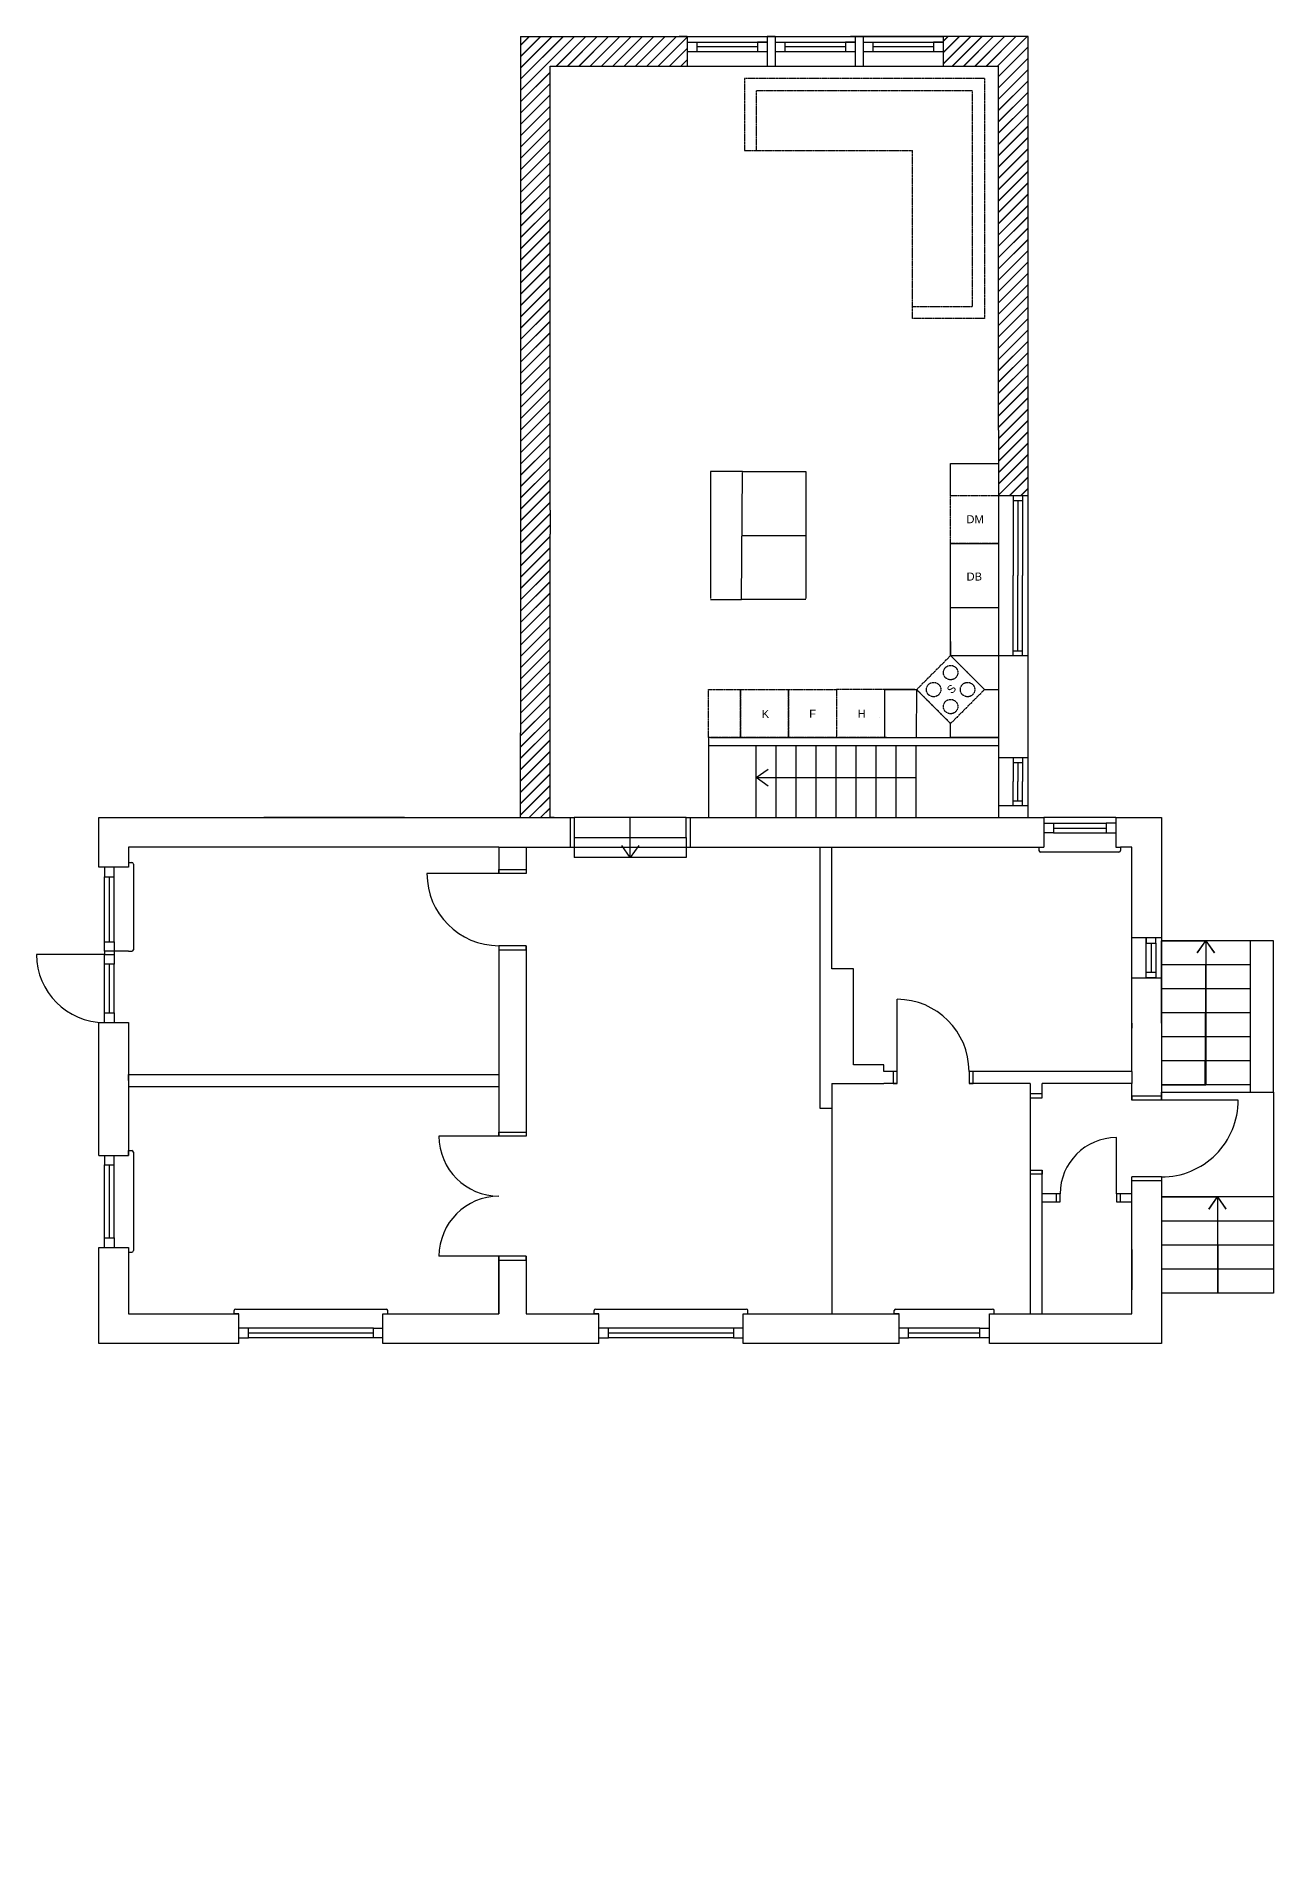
# Model space of a CAD drawing. Header units: millimetres. Extents: x -50011 to 90899, y -58634 to 500399.
# Drawn here: x 8 to 15468, y 368289 to 391116 of the extents above; entities that cross this region are included whole.
import ezdxf

# ---------------------------------------------------------------- set-up
doc = ezdxf.new("R2010")
doc.units = ezdxf.units.MM
doc.linetypes.add('PHANTOM2', pattern=[31.75, 15.875, -3.175, 3.175, -3.175, 3.175, -3.175])
doc.layers.get('0').update_dxf_attribs({"color": 1})
for name, color, linetype in [('Fönser - Revision', 1, 'Continuous'), ('Fönster', 1, 'Continuous'), ('Grundritningar', 1, 'Continuous'), ('Möbler', 4, 'PHANTOM2'), ('Rumsavdelare', 3, 'FENCELINE1')]:
    doc.layers.add(name, color=color, linetype=linetype)
doc.styles.get("Standard").update_dxf_attribs({"font": 'Arial.ttf', "height": 170})
doc.linetypes.add('FENCELINE1', pattern='A,6.35,-2.54,[133,ltypeshp.shx,S=2.54,R=0,X=-2.54,Y=0],-2.54,25.4', length=36.83)
doc.dimstyles.new('ISO-25', dxfattribs={"dimscale": 10, "dimtxt": 2.5, "dimasz": 15, "dimexe": 10, "dimexo": 0.625, "dimgap": 15, "dimtad": 1, "dimlfac": 0.001, "dimtxsty": 'Standard', "dimblk": 'OBLIQUE', "dimblk1": 'OBLIQUE', "dimblk2": 'OBLIQUE', "dimcen": 20, "dimdle": 10, "dimadec": 0, "dimazin": 0, "dimtfac": 1, "dimtmove": 0, "dimatfit": 3, "dimldrblk": 'OPEN90', "dimfxl": 1, "dimarcsym": 0})

# ---------------------------------------------------------------- blocks, each defined once
blk = doc.blocks.new('_Oblique')
at = {"color": 0, "linetype": 'ByBlock', "lineweight": -2}
blk.add_line((-0.5, -0.5), (0.5, 0.5), dxfattribs=at)

msp = doc.modelspace()

# ---------------------------------------------------------------- hatches: boundary and pattern name
at = {"layer": 'Grundritningar', "ltscale": 100}
h = msp.add_hatch(dxfattribs=at)
h.set_pattern_fill('JIS_LC_20', color=256, scale=5)
h.paths.add_polyline_path([(6428.375, 390745.568), (8139.969, 390745.568), (8139.969, 391115.568), (6058.375, 391115.568), (6058.375, 384896.461), (6058.375, 382416.461), (6058.375, 381356.461), (6428.375, 381356.461), (6428.375, 384896.461), (6428.375, 385196.461)])
h.paths.add_polyline_path([(12402.879, 391115.568), (11339.969, 391115.568), (11339.969, 390745.568), (11389.969, 390745.568), (12032.879, 390745.568), (12032.879, 386196.461), (12032.879, 385380.725), (12402.879, 385380.725), (12402.879, 385396.461), (12402.879, 390771.304)])
h.paths.add_polyline_path([(11812.612, 361164.769), (11812.612, 361509.033), (10749.702, 361509.033), (10749.702, 361139.033), (10799.702, 361139.033), (11442.612, 361139.033), (11442.612, 357714.769), (11442.612, 356899.033), (11812.612, 356899.033), (11812.612, 356914.769)])
h.paths.add_polyline_path([(4863.558, 361139.033), (5599.702, 361139.033), (5599.702, 361509.033), (4493.558, 361509.033), (4493.558, 356414.769), (4863.558, 356414.769), (4863.558, 356714.769)])
h.paths.add_polyline_path([(4863.558, 353934.769), (4493.558, 353934.769), (4493.558, 352874.769), (4863.558, 352874.769)])
h.paths.add_polyline_path([(6604.389, 331533.61), (5498.245, 331533.61), (5498.245, 330279.346), (5868.245, 330279.346), (5868.245, 331163.61), (6604.389, 331163.61)])
h.paths.add_polyline_path([(12817.299, 331533.61), (11754.389, 331533.61), (11754.389, 331163.61), (11804.389, 331163.61), (12447.299, 331163.61), (12447.299, 330763.61), (12447.299, 330763.61), (12817.299, 330763.61), (12817.299, 330779.346), (12817.299, 331189.346)])
h.paths.add_polyline_path([(12817.299, 328763.61), (12447.299, 328763.61), (12447.299, 327739.346), (12447.299, 327489.346), (12817.299, 327489.346)])
h.paths.add_polyline_path([(5868.245, 327799.346), (5498.245, 327799.346), (5498.245, 326739.346), (5868.245, 326739.346)])
h.paths.add_polyline_path([(13894.931, 305305.95), (12105.172, 305305.95), (12105.172, 304935.95), (12155.172, 304935.95), (13524.931, 304935.95), (13524.931, 304535.95), (13524.931, 304535.95), (13894.931, 304535.95), (13894.931, 304785.95)])
h.paths.add_polyline_path([(6955.172, 305305.95), (4569.931, 305305.95), (4569.931, 304935.95), (6955.172, 304935.95)])
h.paths.add_polyline_path([(2769.931, 305305.95), (1112.471, 305305.95), (1112.471, 304051.686), (1482.471, 304051.686), (1482.471, 304351.686), (1482.471, 304935.95), (2769.931, 304935.95)])
h.paths.add_polyline_path([(1482.471, 301571.686), (1112.471, 301571.686), (1112.471, 300141.686), (8104.931, 300141.686), (8104.931, 299394.682), (8474.931, 299394.682), (8474.931, 300511.686), (1482.471, 300511.686)])
h.paths.add_polyline_path([(13894.931, 302535.95), (13524.931, 302535.95), (13524.931, 300394.682), (13524.931, 300144.682), (13894.931, 300144.682)])
h.paths.add_polyline_path([(12176.583, 278428.432), (11806.583, 278428.432), (11806.583, 277404.168), (11806.583, 277154.168), (12176.583, 277154.168)])
h.paths.add_polyline_path([(12176.583, 281198.432), (11113.673, 281198.432), (11113.673, 280828.432), (11163.673, 280828.432), (11806.583, 280828.432), (11806.583, 280428.432), (11806.583, 280428.432), (12176.583, 280428.432), (12176.583, 280444.168), (12176.583, 280854.168)])
h.paths.add_polyline_path([(5963.673, 281198.432), (4711.334, 281198.432), (4711.334, 280828.432), (5963.673, 280828.432)])
h.paths.add_polyline_path([(2911.334, 281198.432), (1075.633, 281198.432), (1075.633, 279944.168), (1445.633, 279944.168), (1445.633, 280828.432), (2911.334, 280828.432)])
h.paths.add_polyline_path([(1445.633, 277464.168), (1075.633, 277464.168), (1075.633, 276404.168), (1445.633, 276404.168)])
h.paths.add_polyline_path([(12645.365, 259294.914), (11582.455, 259294.914), (11582.455, 258924.914), (11632.455, 258924.914), (12275.365, 258924.914), (12275.365, 258524.914), (12645.365, 258524.914), (12645.365, 258540.65), (12645.365, 258950.65)])
h.paths.add_polyline_path([(12645.365, 256524.914), (12275.365, 256524.914), (12275.365, 255500.65), (12275.365, 255250.65), (12645.365, 255250.65)])
h.paths.add_polyline_path([(3634.619, 259294.914), (1798.918, 259294.914), (1798.918, 258040.65), (2168.918, 258040.65), (2168.918, 258924.914), (3634.619, 258924.914)])
h.paths.add_polyline_path([(6432.455, 259294.914), (5434.619, 259294.914), (5434.619, 258924.914), (6432.455, 258924.914)])
h.paths.add_polyline_path([(2168.918, 255560.65), (1798.918, 255560.65), (1798.918, 254500.65), (2168.918, 254500.65)])
h.paths.add_polyline_path([(12718.912, 237531.632), (11656.001, 237531.632), (11656.001, 237161.632), (11706.001, 237161.632), (12348.912, 237161.632), (12348.912, 236761.632), (12718.912, 236761.632), (12718.912, 236777.368), (12718.912, 237187.368)])
h.paths.add_polyline_path([(3708.166, 237531.632), (1872.465, 237531.632), (1872.465, 236277.368), (2242.465, 236277.368), (2242.465, 237161.632), (3708.166, 237161.632)])
h.paths.add_polyline_path([(6506.001, 237531.632), (5508.166, 237531.632), (5508.166, 237161.632), (6506.001, 237161.632)])
h.paths.add_polyline_path([(2242.465, 233797.368), (1872.465, 233797.368), (1872.465, 232737.368), (2242.465, 232737.368)])
h.paths.add_polyline_path([(12718.912, 234761.632), (12348.912, 234761.632), (12348.912, 233737.368), (12348.912, 233487.368), (12718.912, 233487.368)])
h.paths.add_polyline_path([(12718.912, 232887.368), (12348.912, 232887.368), (12348.912, 232737.368), (12718.912, 232737.368)])
h.paths.add_polyline_path([(12204.872, 211409.63), (11141.961, 211409.63), (11141.961, 211039.63), (11191.961, 211039.63), (11834.872, 211039.63), (11834.872, 210639.63), (12204.872, 210639.63), (12204.872, 210655.366), (12204.872, 211065.366)])
h.paths.add_polyline_path([(12204.872, 208639.63), (11834.872, 208639.63), (11834.872, 207615.366), (11834.872, 207365.366), (12204.872, 207365.366)])
h.paths.add_polyline_path([(12204.872, 206765.366), (11834.872, 206765.366), (11834.872, 206615.366), (12204.872, 206615.366)])
h.paths.add_polyline_path([(2116.806, 211039.63), (3194.126, 211039.63), (3194.126, 211409.63), (1746.806, 211409.63), (1746.806, 210155.366), (2116.806, 210155.366)])
h.paths.add_polyline_path([(2116.806, 207675.366), (1746.806, 207675.366), (1746.806, 206615.366), (2116.806, 206615.366)])
h.paths.add_polyline_path([(5991.961, 211409.63), (4994.126, 211409.63), (4994.126, 211039.63), (5991.961, 211039.63)])
h.paths.add_polyline_path([(6163.577, 179246.954), (5165.741, 179246.954), (5165.741, 178876.954), (6163.577, 178876.954)])
h.paths.add_polyline_path([(3365.741, 179246.954), (1918.421, 179246.954), (1918.421, 177992.69), (2288.421, 177992.69), (2288.421, 178876.954), (3365.741, 178876.954)])
h.paths.add_polyline_path([(2288.421, 175512.69), (1918.421, 175512.69), (1918.421, 174452.69), (2288.421, 174452.69)])
h.paths.add_polyline_path([(12376.487, 179246.954), (11313.577, 179246.954), (11313.577, 178876.954), (11363.577, 178876.954), (12006.487, 178876.954), (12006.487, 178476.954), (12376.487, 178476.954), (12376.487, 178492.69), (12376.487, 178902.69)])
h.paths.add_polyline_path([(12376.487, 176476.954), (12006.487, 176476.954), (12006.487, 175452.69), (12006.487, 175202.69), (12376.487, 175202.69)])
h.paths.add_polyline_path([(12376.487, 174602.69), (12006.487, 174602.69), (12006.487, 174452.69), (12376.487, 174452.69)])
h.paths.add_polyline_path([(7536.154, 150197.712), (6079.149, 150197.712), (6079.149, 149827.712), (7536.154, 149827.712)])
h.paths.add_polyline_path([(4279.149, 150197.712), (2389.064, 150197.712), (2389.064, 148943.448), (2759.064, 148943.448), (2759.064, 149827.712), (4279.149, 149827.712)])
h.paths.add_polyline_path([(2759.064, 146463.448), (2389.064, 146463.448), (2389.064, 145403.448), (2759.064, 145403.448)])
h.paths.add_polyline_path([(13749.064, 147427.712), (13379.064, 147427.712), (13379.064, 146403.448), (13379.064, 146153.448), (13749.064, 146153.448)])
h.paths.add_polyline_path([(13749.064, 150197.712), (12686.154, 150197.712), (12686.154, 149827.712), (12736.154, 149827.712), (13379.064, 149827.712), (13379.064, 149427.712), (13749.064, 149427.712), (13749.064, 149443.448), (13749.064, 149853.448)])
h.paths.add_polyline_path([(13749.064, 145553.448), (13379.064, 145553.448), (13379.064, 145403.448), (13749.064, 145403.448)])
h.paths.add_polyline_path([(3398.249, 116388.187), (618.427, 116388.187), (618.427, 117448.187), (248.427, 117448.187), (248.427, 116018.187), (3398.249, 116018.187)])
h.paths.add_polyline_path([(2383.427, 121182.451), (248.427, 121182.451), (248.427, 119928.187), (618.427, 119928.187), (618.427, 120228.187), (618.427, 120812.451), (2383.427, 120812.451)])
h.paths.add_polyline_path([(6568.668, 121182.451), (4183.427, 121182.451), (4183.427, 120812.451), (6568.668, 120812.451)])
h.paths.add_polyline_path([(13508.427, 121182.451), (11718.668, 121182.451), (11718.668, 120812.451), (11768.668, 120812.451), (13138.427, 120812.451), (13138.427, 120412.451), (13508.427, 120412.451), (13508.427, 120428.187), (13508.427, 120838.187)])
h.paths.add_polyline_path([(13508.427, 118412.451), (13138.427, 118412.451), (13138.427, 117388.187), (13138.427, 117138.187), (13508.427, 117138.187)])
h.paths.add_polyline_path([(13508.427, 116538.187), (13138.427, 116538.187), (13138.427, 116388.187), (13508.427, 116388.187)])
h.paths.add_polyline_path([(768.422, 116451.806), (768.422, 116998.334), (418.125, 116998.334), (418.125, 116451.806)], flags=25)
h.paths.add_polyline_path([(765.467, 120017.7), (765.467, 120564.228), (415.171, 120564.228), (415.171, 120017.7)], flags=25)
h.paths.add_polyline_path([(764.875, 119734.923), (764.875, 120281.451), (414.579, 120281.451), (414.579, 119734.923)], flags=9)

# ---------------------------------------------------------------- linework, layer by layer
at = {"layer": 'Fönser - Revision', "ltscale": 100}
for p, q in [((6058.375, 391115.568), (8139.969, 391115.568)), ((9139.969, 391115.568), (9239.969, 391115.568)), ((10239.969, 391115.568), (10339.969, 391115.568)), ((11339.969, 390745.568), (11389.969, 390745.568))]:
    msp.add_line(p, q, dxfattribs=at)
at = {"layer": 'Fönster', "ltscale": 100}
for p, q in [((8139.969, 391115.568), (8139.969, 390745.568)), ((8139.969, 391115.568), (9139.969, 391115.568)), ((8139.969, 391045.568), (9139.969, 391045.568)), ((9139.969, 391045.568), (9019.969, 391045.568)), ((9019.969, 391045.568), (9019.969, 390925.568)), ((9139.969, 391045.568), (9139.969, 390925.568)), ((9239.969, 391115.568), (9239.969, 390745.568)), ((9239.969, 391115.568), (10239.969, 391115.568)), ((9239.969, 391045.568), (10239.969, 391045.568)), ((10239.969, 391045.568), (10119.969, 391045.568)), ((10119.969, 391045.568), (10119.969, 390925.568)), ((10239.969, 391045.568), (10239.969, 390925.568)), ((10339.969, 391115.568), (10339.969, 390745.568)), ((10339.969, 391115.568), (11339.969, 391115.568)), ((10339.969, 391045.568), (11339.969, 391045.568)), ((11339.969, 391045.568), (11219.969, 391045.568)), ((11219.969, 391045.568), (11219.969, 390925.568)), ((11339.969, 391115.568), (11339.969, 390745.568)), ((11339.969, 391045.568), (11339.969, 390925.568)), ((8139.969, 390745.568), (9139.969, 390745.568)), ((9239.969, 390745.568), (10239.969, 390745.568)), ((10339.969, 390745.568), (11339.969, 390745.568))]:
    msp.add_line(p, q, dxfattribs=at)
at = {"layer": 'Fönster'}
for p, q in [((8139.969, 391045.568), (8259.969, 391045.568)), ((8259.969, 391045.568), (8259.969, 390925.568)), ((9139.969, 391115.568), (9139.969, 390745.568)), ((9239.969, 391045.568), (9359.969, 391045.568)), ((9359.969, 391045.568), (9359.969, 390925.568)), ((10239.969, 391115.568), (10239.969, 390745.568)), ((10339.969, 391045.568), (10459.969, 391045.568)), ((10459.969, 391045.568), (10459.969, 390925.568)), ((8259.969, 390925.568), (8139.969, 390925.568)), ((9019.969, 390985.568), (8259.969, 390985.568)), ((9139.969, 390925.568), (8259.969, 390925.568)), ((9359.969, 390925.568), (9239.969, 390925.568)), ((10119.969, 390985.568), (9359.969, 390985.568)), ((10239.969, 390925.568), (9359.969, 390925.568)), ((10459.969, 390925.568), (10339.969, 390925.568)), ((11219.969, 390985.568), (10459.969, 390985.568)), ((11339.969, 390925.568), (10459.969, 390925.568))]:
    msp.add_line(p, q, dxfattribs=at)
at = {"layer": 'Grundritningar', "ltscale": 100}
for p, q in [((6058.375, 391115.568), (6058.375, 384896.461)), ((6428.375, 385196.461), (6428.375, 390745.568)), ((8432.879, 390745.568), (11432.879, 390745.568)), ((12032.879, 386196.461), (12032.879, 390745.568)), ((12032.879, 385380.725), (12402.879, 385380.725)), ((12402.879, 381356.461), (12402.879, 385396.461)), ((6428.375, 385196.461), (6428.375, 384896.461)), ((6058.375, 384896.461), (6058.375, 382416.461)), ((12032.879, 383380.725), (12402.879, 383380.725)), ((8808.615, 382856.461), (8808.615, 382956.461)), ((8808.615, 382856.461), (8808.615, 382956.461)), ((8408.615, 382356.461), (8408.615, 382256.461)), ((8432.879, 382356.461), (12032.879, 382356.461)), ((8432.879, 382356.461), (12032.879, 382356.461)), ((8408.615, 382256.461), (12032.879, 382256.461)), ((12032.879, 382106.461), (12402.879, 382106.461)), ((12032.879, 381506.461), (12402.879, 381506.461)), ((4608.616, 381356.461), (2850.616, 381356.461)), ((6728.375, 381356.461), (6728.375, 381106.461)), ((8128.375, 381356.461), (6728.375, 381356.461)), ((8128.375, 381106.461), (8128.375, 381356.461)), ((13497.299, 381356.461), (12597.299, 381356.461)), ((13497.299, 381356.461), (14068.375, 381356.461)), ((6728.375, 381106.461), (8128.375, 381106.461)), ((6728.375, 381106.461), (6728.375, 380856.461)), ((8128.375, 381106.461), (8128.375, 380856.461)), ((13698.375, 380987.298), (13557.299, 380986.461)), ((8128.375, 380856.461), (6728.375, 380856.461)), ((858.375, 379646.461), (8.375, 379646.461))]:
    msp.add_line(p, q, dxfattribs=at)
at = {"layer": 'Grundritningar'}
for p, q in [((8139.969, 391115.568), (8039.969, 391115.568)), ((9239.969, 391115.568), (9139.969, 391115.568)), ((12402.879, 391115.568), (10182.974, 391115.568)), ((10339.969, 391115.568), (10239.969, 391115.568)), ((12402.879, 390595.568), (12402.879, 391115.568)), ((6428.375, 389985.568), (6428.375, 390745.568)), ((6428.375, 390745.568), (8139.969, 390745.568)), ((9139.969, 390745.568), (9239.969, 390745.568)), ((10239.969, 390745.568), (10339.969, 390745.568)), ((10909.823, 390745.568), (12032.879, 390745.568)), ((12402.879, 385380.725), (12402.879, 390771.304)), ((12032.879, 386196.461), (12032.879, 381356.461)), ((12212.879, 385380.725), (12212.879, 384380.725)), ((12212.879, 385380.725), (12212.879, 385320.725)), ((12212.879, 385320.725), (12332.879, 385320.725)), ((12272.879, 385320.725), (12272.879, 384380.725)), ((12332.879, 385380.725), (12332.879, 385320.725)), ((12332.879, 385380.725), (12332.879, 384380.725)), ((6428.375, 381356.461), (6428.375, 384896.461)), ((12212.879, 383380.725), (12212.879, 384380.725)), ((12272.879, 383440.725), (12272.879, 384380.725)), ((12332.879, 383380.725), (12332.879, 384380.725)), ((12212.879, 383380.725), (12212.879, 383440.725)), ((12212.879, 383440.725), (12332.879, 383440.725)), ((12332.879, 383380.725), (12332.879, 383440.725)), ((10549.228, 382604.258), (10549.228, 382604.258)), ((10549.228, 382604.258), (10549.228, 382604.258)), ((6058.375, 381356.461), (6058.375, 382416.461)), ((9004.487, 381356.461), (9004.487, 382256.461)), ((9254.487, 381356.461), (9254.487, 382256.461)), ((9504.487, 381356.461), (9504.487, 382256.461)), ((9754.487, 381356.461), (9754.487, 382256.461)), ((10004.487, 381356.461), (10004.487, 382256.461)), ((10254.487, 381356.461), (10254.487, 382256.461)), ((10504.487, 381356.461), (10504.487, 382256.461)), ((10754.487, 381356.461), (10754.487, 382256.461)), ((11004.487, 381356.461), (11004.487, 382256.461)), ((12212.879, 382106.461), (12212.879, 381806.461)), ((12212.879, 382106.461), (12212.879, 382046.461)), ((12212.879, 382046.461), (12332.879, 382046.461)), ((12272.879, 382046.461), (12272.879, 381806.461)), ((12332.879, 382106.461), (12332.879, 382046.461)), ((12332.879, 382106.461), (12332.879, 381806.461)), ((12212.879, 381506.461), (12212.879, 381806.461)), ((12272.879, 381566.461), (12272.879, 381806.461)), ((12332.879, 381506.461), (12332.879, 381806.461)), ((12212.879, 381506.461), (12212.879, 381566.461)), ((12212.879, 381566.461), (12332.879, 381566.461)), ((12332.879, 381506.461), (12332.879, 381566.461)), ((6478.375, 381356.461), (6428.375, 381356.461)), ((6678.375, 381356.461), (6678.375, 380986.461)), ((8178.375, 381356.461), (8178.375, 380986.461)), ((12597.299, 381356.461), (12597.299, 380986.461)), ((12597.299, 381286.461), (12717.299, 381286.461)), ((12717.299, 381286.461), (12717.299, 381166.461)), ((12717.299, 381286.461), (13377.299, 381286.461)), ((12717.299, 381226.461), (13377.299, 381226.461)), ((13497.299, 381286.461), (13377.299, 381286.461)), ((13377.299, 381286.461), (13377.299, 381166.461)), ((13497.299, 381356.461), (13497.299, 380986.461)), ((13497.299, 381356.461), (13497.299, 381286.461)), ((5788.375, 380986.461), (1158.375, 380986.461)), ((1158.375, 380986.461), (1158.375, 380736.461)), ((1158.375, 380986.461), (1158.375, 380736.461)), ((5788.375, 380986.461), (5788.375, 380656.461)), ((5788.375, 380986.461), (6128.375, 380986.461)), ((5788.375, 380986.461), (5788.375, 380656.461)), ((6128.375, 380986.461), (6128.375, 380656.461)), ((6128.375, 380986.461), (7078.375, 380986.461)), ((6428.375, 380986.461), (6478.375, 380986.461)), ((8128.375, 380986.461), (9798.375, 380986.461)), ((8878.375, 380986.461), (8928.375, 380986.461)), ((9798.375, 380986.461), (9948.375, 380987.298)), ((9798.375, 380986.461), (9798.375, 377726.461)), ((9948.375, 379466.461), (9948.375, 380987.298)), ((9948.375, 380987.298), (12597.299, 380987.298)), ((12537.299, 380986.461), (12537.299, 380946.461)), ((12717.299, 381166.461), (12597.299, 381166.461)), ((12717.299, 381166.461), (13377.299, 381166.461)), ((13377.299, 381166.461), (13497.299, 381166.461)), ((13497.299, 380986.461), (13557.299, 380986.461)), ((13557.299, 380986.461), (13557.299, 380946.461)), ((13698.375, 380386.461), (13698.375, 380987.298)), ((1158.375, 380796.461), (1198.375, 380796.461)), ((1218.375, 380776.461), (1218.375, 379706.461)), ((13537.299, 380926.461), (12557.299, 380926.461)), ((1158.375, 380736.461), (788.375, 380736.461)), ((858.375, 380736.461), (858.375, 380616.461)), ((858.375, 380616.461), (978.375, 380616.461)), ((858.375, 379806.461), (858.375, 380616.461)), ((918.375, 379806.461), (918.375, 380616.461)), ((978.375, 380616.461), (978.375, 380736.461)), ((978.375, 379806.461), (978.375, 380616.461)), ((5788.375, 380656.461), (4888.375, 380656.461)), ((5788.375, 380656.461), (5788.375, 380706.461)), ((5788.375, 380706.461), (6128.375, 380706.461)), ((6128.375, 380656.461), (5788.375, 380656.461)), ((6128.375, 380706.461), (6128.375, 380656.461)), ((13698.375, 378186.461), (13698.375, 380386.461)), ((13698.375, 378186.461), (13698.375, 380386.461)), ((13698.375, 380155.625), (13698.375, 380215.625)), ((14068.375, 379856.461), (13698.375, 379856.461)), ((13878.375, 379356.461), (13878.375, 379856.461)), ((13878.375, 379856.461), (13878.375, 379786.461)), ((13998.375, 379786.461), (13998.375, 379856.461)), ((858.375, 379686.461), (858.375, 379806.461)), ((858.375, 379806.461), (978.375, 379806.461)), ((1158.375, 379686.461), (858.375, 379686.461)), ((858.375, 379686.461), (858.375, 379646.461)), ((858.375, 379646.461), (978.375, 379646.461)), ((858.375, 379526.461), (858.375, 379646.461)), ((978.375, 379806.461), (978.375, 379686.461)), ((978.375, 379686.461), (978.375, 379646.461)), ((978.375, 379646.461), (978.375, 379526.461)), ((1158.375, 379686.461), (1198.375, 379686.461)), ((5788.375, 379756.461), (5788.375, 377376.461)), ((5788.375, 379756.461), (5788.375, 379706.461)), ((6128.375, 379756.461), (5788.375, 379756.461)), ((5788.375, 379706.461), (6128.375, 379706.461)), ((6128.375, 379756.461), (6128.375, 377376.461)), ((6128.375, 379706.461), (6128.375, 379756.461)), ((13878.375, 379786.461), (13998.375, 379786.461)), ((13938.375, 379786.461), (13938.375, 379426.461)), ((13998.375, 379786.461), (13998.375, 379426.461)), ((15178.375, 379816.461), (14068.375, 379816.461)), ((14068.375, 378786.461), (14068.375, 379816.461)), ((14068.375, 379816.461), (14623.375, 379816.461)), ((15468.375, 379816.461), (15178.375, 379816.461)), ((15178.375, 379816.461), (15178.375, 377928.016)), ((15178.375, 379816.461), (15178.375, 379516.461)), ((15468.375, 377928.016), (15468.375, 379816.461)), ((978.375, 379526.461), (858.375, 379526.461)), ((858.375, 378916.461), (858.375, 379526.461)), ((918.375, 378916.461), (918.375, 379526.461)), ((978.375, 378916.461), (978.375, 379526.461)), ((10218.375, 379466.461), (9948.375, 379466.461)), ((10218.375, 378266.461), (10218.375, 379466.461)), ((13878.375, 379356.461), (13878.375, 379426.461)), ((13878.375, 379426.461), (13998.375, 379426.461)), ((13998.375, 379426.461), (13998.375, 379356.461)), ((15178.375, 379516.461), (14068.375, 379516.461)), ((15178.375, 379516.461), (15178.375, 379216.461)), ((13698.375, 379356.461), (14068.375, 379356.461)), ((13998.375, 379356.461), (13878.375, 379356.461)), ((15178.375, 379216.461), (14068.375, 379216.461)), ((15178.375, 379216.461), (15178.375, 378916.461)), ((858.375, 378796.461), (858.375, 378916.461)), ((858.375, 378916.461), (978.375, 378916.461)), ((978.375, 378916.461), (978.375, 378796.461)), ((10763.102, 378186.461), (10763.102, 379086.461)), ((15178.375, 378916.461), (14068.375, 378916.461)), ((15178.375, 378916.461), (15178.375, 378616.461)), ((788.375, 378796.461), (1158.375, 378796.461)), ((1158.375, 378796.461), (1158.375, 377136.461)), ((13698.375, 378786.461), (13698.375, 378726.461)), ((15178.375, 378616.461), (14068.375, 378616.461)), ((15178.375, 378616.461), (15178.375, 378316.461)), ((10598.375, 378266.461), (10218.375, 378266.461)), ((10598.375, 378186.461), (10598.375, 378266.461)), ((15178.375, 378316.461), (14068.375, 378316.461)), ((15178.375, 378316.461), (15178.375, 378016.461)), ((1158.375, 378071.461), (1158.375, 378146.461)), ((1158.375, 378146.461), (5788.375, 378146.461)), ((1158.375, 378146.461), (1158.375, 378076.461)), ((1158.375, 378106.461), (1158.375, 378071.461)), ((1158.375, 378071.461), (1158.375, 377996.461)), ((9948.375, 378036.461), (9948.375, 377726.461)), ((9948.375, 378036.461), (10598.375, 378036.461)), ((10763.102, 378186.461), (10598.375, 378186.461)), ((10763.102, 378036.461), (10598.375, 378036.461)), ((10763.102, 378186.461), (10713.102, 378186.461)), ((10713.102, 378186.461), (10713.102, 378036.461)), ((10713.102, 378036.461), (10763.102, 378036.461)), ((10763.102, 378036.461), (10763.102, 378186.461)), ((13698.375, 378186.461), (11663.102, 378186.461)), ((11663.102, 378186.461), (11663.102, 378036.461)), ((11713.102, 378186.461), (11663.102, 378186.461)), ((12428.375, 378036.461), (11663.102, 378036.461)), ((11663.102, 378036.461), (11713.102, 378036.461)), ((11713.102, 378036.461), (11713.102, 378186.461)), ((12428.375, 378036.461), (12428.375, 377853.487)), ((12578.375, 377853.487), (12578.375, 378036.461)), ((13698.375, 378036.461), (12578.375, 378036.461)), ((13698.375, 378186.461), (13698.375, 378036.461)), ((13698.375, 377828.016), (13698.375, 378036.461)), ((15178.375, 378016.461), (14068.375, 378016.461)), ((14068.375, 378016.461), (14623.375, 378016.461)), ((1158.375, 377996.461), (5788.375, 377996.461)), ((12578.375, 377903.487), (12428.375, 377903.487)), ((12428.375, 377903.487), (12428.375, 377853.487)), ((12428.375, 377853.487), (12578.375, 377853.487)), ((12578.375, 377853.487), (12578.375, 377903.487)), ((14068.375, 377878.016), (13698.375, 377878.016)), ((13698.375, 377878.016), (13698.375, 377828.016)), ((14068.375, 377828.016), (13698.375, 377828.016)), ((14068.375, 377828.016), (14068.375, 377928.016)), ((14068.375, 377928.016), (15468.375, 377928.016)), ((14068.375, 377828.016), (14068.375, 377878.016)), ((15027.659, 377828.016), (14068.375, 377828.016)), ((15468.375, 377928.016), (15468.375, 376616.461)), ((9798.375, 377726.461), (9948.375, 377726.461)), ((5788.375, 377376.461), (5038.375, 377376.461)), ((5788.375, 377376.461), (5788.375, 377426.461)), ((5788.375, 377426.461), (6128.375, 377426.461)), ((6128.375, 377376.461), (5788.375, 377376.461)), ((6128.375, 377426.461), (6128.375, 377376.461)), ((13504.663, 376656.461), (13504.663, 377358.461)), ((788.375, 377136.461), (1158.375, 377136.461)), ((788.375, 377136.461), (858.375, 377136.461)), ((858.375, 377136.461), (858.375, 377016.461)), ((978.375, 377016.461), (978.375, 377136.461)), ((1158.375, 377136.461), (1158.375, 377196.461)), ((1158.375, 377196.461), (1198.375, 377196.461)), ((1218.375, 377176.461), (1218.375, 375946.461)), ((858.375, 377016.461), (978.375, 377016.461)), ((858.375, 376106.461), (858.375, 377016.461)), ((918.375, 376106.461), (918.375, 377016.461)), ((978.375, 376106.461), (978.375, 377016.461)), ((12428.375, 376953.487), (12428.375, 375156.461)), ((12428.375, 376953.487), (12578.375, 376953.487)), ((12578.375, 376903.487), (12428.375, 376903.487)), ((12578.375, 375156.461), (12578.375, 376953.487)), ((12578.375, 376953.487), (12578.375, 376903.487)), ((13698.375, 375156.461), (13698.375, 376866.461)), ((14068.375, 376866.461), (13698.375, 376866.461)), ((13698.375, 376816.461), (13698.375, 376866.461)), ((14068.375, 376866.461), (14068.375, 376816.461)), ((12802.663, 376656.461), (12578.375, 376656.461)), ((12802.663, 376656.461), (12752.663, 376656.461)), ((12752.663, 376656.461), (12752.663, 376556.461)), ((12802.663, 376556.461), (12802.663, 376656.461)), ((13698.375, 376656.461), (13504.663, 376656.461)), ((13504.663, 376656.461), (13504.663, 376556.461)), ((13554.663, 376556.461), (13554.663, 376656.461)), ((14068.375, 376816.461), (13698.375, 376816.461)), ((12578.375, 376556.461), (12802.663, 376556.461)), ((12752.663, 376556.461), (12802.663, 376556.461)), ((13504.663, 376556.461), (13698.375, 376556.461)), ((13504.663, 376556.461), (13554.663, 376556.461)), ((15468.375, 376616.461), (14068.375, 376616.461)), ((14068.375, 376616.461), (14768.375, 376616.461)), ((15468.375, 376616.461), (15468.375, 376316.461)), ((15468.375, 376316.461), (14068.375, 376316.461)), ((15468.375, 376316.461), (15468.375, 376016.461)), ((788.375, 375986.461), (1158.375, 375986.461)), ((788.375, 375986.461), (858.375, 375986.461)), ((858.375, 375986.461), (858.375, 376106.461)), ((858.375, 376106.461), (978.375, 376106.461)), ((978.375, 376106.461), (978.375, 375986.461)), ((1158.375, 375986.461), (1158.375, 375156.461)), ((1158.375, 375986.461), (1158.375, 375926.461)), ((13698.375, 375958.461), (13698.375, 375458.461)), ((15468.375, 376016.461), (14068.375, 376016.461)), ((15468.375, 376016.461), (15468.375, 375716.461)), ((1158.375, 375926.461), (1198.375, 375926.461)), ((5788.375, 375876.461), (5038.375, 375876.461)), ((5788.375, 375876.461), (5788.375, 375156.461)), ((5788.375, 375156.461), (5788.375, 375876.461)), ((5788.375, 375876.461), (5788.375, 375826.461)), ((6128.375, 375876.461), (5788.375, 375876.461)), ((5788.375, 375826.461), (6128.375, 375826.461)), ((6128.375, 375876.461), (6128.375, 375156.461)), ((6128.375, 375826.461), (6128.375, 375876.461)), ((15468.375, 375716.461), (14068.375, 375716.461)), ((15468.375, 375716.461), (15468.375, 375416.461)), ((15468.375, 375416.461), (14068.375, 375416.461)), ((1158.375, 375156.461), (2538.375, 375156.461)), ((2478.375, 375156.461), (2478.375, 375196.461)), ((2538.375, 375156.461), (2478.375, 375156.461)), ((2498.375, 375216.461), (4378.375, 375216.461)), ((2538.375, 374786.461), (2538.375, 375156.461)), ((4338.375, 375156.461), (5788.375, 375156.461)), ((4338.375, 374786.461), (4338.375, 375156.461)), ((4338.375, 375156.461), (4398.375, 375156.461)), ((4398.375, 375156.461), (4398.375, 375196.461)), ((6128.375, 375156.461), (7038.375, 375156.461)), ((6978.375, 375156.461), (6978.375, 375196.461)), ((7038.375, 375156.461), (6978.375, 375156.461)), ((6998.375, 375216.461), (8878.375, 375216.461)), ((7038.375, 374786.461), (7038.375, 375156.461)), ((8838.375, 375156.461), (10788.375, 375156.461)), ((8838.375, 374786.461), (8838.375, 375156.461)), ((8838.375, 375156.461), (8898.375, 375156.461)), ((8898.375, 375156.461), (8898.375, 375196.461)), ((10728.375, 375156.461), (10728.375, 375196.461)), ((10788.375, 375156.461), (10728.375, 375156.461)), ((10748.375, 375216.461), (11958.375, 375216.461)), ((10788.375, 374786.461), (10788.375, 375156.461)), ((11918.375, 375156.461), (12428.375, 375156.461)), ((11918.375, 374786.461), (11918.375, 375156.461)), ((11918.375, 375156.461), (11978.375, 375156.461)), ((11978.375, 375156.461), (11978.375, 375196.461)), ((12428.375, 375156.461), (12578.375, 375156.461)), ((12578.375, 375156.461), (13698.375, 375156.461)), ((2658.375, 374976.461), (2538.375, 374976.461)), ((2538.375, 374786.461), (2538.375, 374856.461)), ((2538.375, 374856.461), (2658.375, 374856.461)), ((2658.375, 374856.461), (2658.375, 374976.461)), ((4218.375, 374976.461), (2658.375, 374976.461)), ((4218.375, 374916.461), (2658.375, 374916.461)), ((4218.375, 374856.461), (2658.375, 374856.461)), ((4218.375, 374856.461), (4218.375, 374976.461)), ((4218.375, 374976.461), (4338.375, 374976.461)), ((4338.375, 374856.461), (4218.375, 374856.461)), ((7158.375, 374976.461), (7038.375, 374976.461)), ((7038.375, 374786.461), (7038.375, 374856.461)), ((7038.375, 374856.461), (7158.375, 374856.461)), ((7158.375, 374856.461), (7158.375, 374976.461)), ((8718.375, 374976.461), (7158.375, 374976.461)), ((8718.375, 374916.461), (7158.375, 374916.461)), ((8718.375, 374856.461), (7158.375, 374856.461)), ((8838.375, 374976.461), (8718.375, 374976.461)), ((8718.375, 374976.461), (8718.375, 374856.461)), ((8718.375, 374856.461), (8838.375, 374856.461)), ((8838.375, 374856.461), (8838.375, 374976.461)), ((10908.375, 374976.461), (10788.375, 374976.461)), ((10788.375, 374786.461), (10788.375, 374856.461)), ((10788.375, 374856.461), (10908.375, 374856.461)), ((10908.375, 374856.461), (10908.375, 374976.461)), ((11798.375, 374976.461), (10908.375, 374976.461)), ((11798.375, 374916.461), (10908.375, 374916.461)), ((11798.375, 374856.461), (10908.375, 374856.461)), ((11798.375, 374856.461), (11798.375, 374976.461)), ((11798.375, 374976.461), (11918.375, 374976.461)), ((11918.375, 374856.461), (11798.375, 374856.461))]:
    msp.add_line(p, q, dxfattribs=at)
for points in [[(788.375, 380736.461), (788.375, 381356.461), (6728.375, 381356.461)], [(8128.375, 381356.461), (12597.299, 381356.461)], [(14068.375, 381356.461), (14068.375, 377828.016)], [(788.375, 377136.461), (788.375, 378796.461)], [(14068.375, 376866.461), (14068.375, 374786.461), (11918.375, 374786.461)], [(2538.375, 374786.461), (788.375, 374786.461), (788.375, 375986.461)], [(7038.375, 374786.461), (4338.375, 374786.461)], [(10788.375, 374786.461), (8838.375, 374786.461)]]:
    msp.add_lwpolyline(points, dxfattribs=at)
for centre, radius, start, end in [((1198.375, 380776.461), 20, 0, 90), ((12557.299, 380946.461), 20, 180, 270), ((13537.299, 380946.461), 20, 270, 0), ((5788.375, 380656.461), 900, 180, 270), ((1198.375, 379706.461), 20, 270, 0), ((10763.102, 378186.461), 900, 0, 90), ((14069.173, 377824.952), 958.491, 269.95234, 0.1831397), ((5788.375, 377376.461), 750, 180, 270), ((13504.663, 376656.461), 702, 90, 180), ((1198.375, 377176.461), 20, 0, 90), ((5788.375, 375876.461), 750, 90, 180), ((1198.375, 375946.461), 20, 270, 0), ((2498.375, 375196.461), 20, 90, 180), ((4378.375, 375196.461), 20, 0, 90), ((6998.375, 375196.461), 20, 90, 180), ((8878.375, 375196.461), 20, 0, 90), ((10748.375, 375196.461), 20, 90, 180), ((11958.375, 375196.461), 20, 0, 90)]:
    msp.add_arc(centre, radius, start, end, dxfattribs=at)
at = {"layer": 'Grundritningar', "ltscale": 100}
msp.add_arc((858.375, 379646.461), 850, 180, 270, dxfattribs=at)
at = {"layer": 'Möbler'}
for p, q in [((8858.098, 390591.356), (8858.098, 389691.356)), ((10958.098, 390591.356), (8858.098, 390591.356)), ((11858.098, 390591.356), (10958.098, 390591.356)), ((11858.098, 390591.356), (11858.098, 389691.356)), ((9008.098, 390441.356), (11708.098, 390441.356)), ((9008.098, 389691.356), (9008.098, 390441.356)), ((11708.098, 387741.356), (11708.098, 390441.356)), ((8858.098, 389691.356), (10958.098, 389691.356)), ((10958.098, 387591.356), (10958.098, 389691.356)), ((11858.098, 389691.356), (11858.098, 387591.356)), ((10958.098, 387741.356), (11708.098, 387741.356)), ((11858.098, 387591.356), (10958.098, 387591.356)), ((10608.615, 382956.461), (10008.615, 382956.461)), ((10632.879, 382356.461), (10032.879, 382356.461))]:
    msp.add_line(p, q, dxfattribs=at)
at = {"layer": 'Möbler', "ltscale": 100}
for p, q in [((11432.879, 385380.725), (11432.879, 385780.725)), ((11432.879, 385780.725), (12032.879, 385780.725)), ((8832.879, 385680.725), (8432.879, 385680.725)), ((8432.879, 385680.725), (8432.879, 384080.725)), ((8821.451, 384080.73), (8832.879, 385680.725)), ((8832.879, 385680.725), (9622.879, 385680.725)), ((9622.879, 385680.725), (9622.879, 384080.725)), ((8832.879, 384880.725), (9622.879, 384880.725)), ((11432.879, 383980.725), (11432.879, 384780.725)), ((11432.879, 384780.725), (12032.879, 384780.725)), ((8432.879, 384080.725), (8821.451, 384080.73)), ((9622.879, 384080.725), (8821.451, 384080.73)), ((11432.879, 383380.725), (11432.879, 383980.725)), ((11432.879, 383980.725), (12032.879, 383980.725)), ((11432.879, 383556.461), (11432.879, 383380.725)), ((11432.879, 383380.725), (11857.143, 382956.461)), ((11432.879, 383380.725), (12032.879, 383380.725)), ((10984.351, 382956.461), (10608.615, 382956.461)), ((10608.615, 382956.461), (10608.615, 382356.461)), ((10608.615, 382956.461), (11008.615, 382956.461)), ((11008.615, 382956.461), (11004.488, 382356.461)), ((11432.879, 382532.197), (11008.615, 382956.461)), ((11857.143, 382956.461), (12032.879, 382956.461)), ((12032.879, 382956.461), (12032.879, 382356.461)), ((11432.879, 382356.461), (11432.879, 382532.197)), ((12032.879, 382356.461), (11432.879, 382356.461))]:
    msp.add_line(p, q, dxfattribs=at)
at = {"layer": 'Möbler'}
for points in [[(12032.879, 384780.725), (11432.879, 384780.725), (11432.879, 385380.725), (12032.879, 385380.725)], [(11857.143, 382956.461), (11432.879, 382532.197), (11008.615, 382956.461), (11432.879, 383380.725)], [(8808.615, 382356.461), (8408.615, 382356.461), (8408.615, 382956.461), (8808.615, 382956.461)], [(9408.615, 382356.461), (8808.615, 382356.461), (8808.615, 382956.461), (9408.615, 382956.461)], [(10008.615, 382356.461), (9408.615, 382356.461), (9408.615, 382956.461), (10008.615, 382956.461)]]:
    msp.add_lwpolyline(points, close=True, dxfattribs=at)
for centre in [(11432.879, 383168.593), (11220.747, 382956.461), (11645.011, 382956.461), (11432.879, 382744.329)]:
    msp.add_circle(centre, 90, dxfattribs=at)
at = {"layer": 'Rumsavdelare', "ltscale": 5}
for p, q in [((8408.615, 382256.461), (8408.615, 381356.461)), ((6728.375, 380986.461), (8128.375, 380986.461)), ((12428.375, 377853.487), (12428.375, 376953.487)), ((9948.375, 377726.461), (9948.375, 375156.461))]:
    msp.add_line(p, q, dxfattribs=at)

# ---------------------------------------------------------------- texts
at = {"layer": 'Möbler', "char_height": 100, "attachment_point": 1}
for s, insert in [('DM', (11630.149, 385134.661)), ('DB', (11632.265, 384418.644)), ('K', (9072.242, 382701.617)), ('F', (9666.238, 382704.689)), ('H', (10271.337, 382703.897))]:
    msp.add_mtext_dynamic_manual_height_columns(s, width=30.21587, gutter_width=125, heights=[0], dxfattribs=dict(at, insert=insert))
at = {"layer": 'Möbler', "insert": (11375.215, 382965.863), "char_height": 100, "attachment_point": 1, "rotation": 45}
msp.add_mtext_dynamic_manual_height_columns('S', width=30.21587, gutter_width=125, heights=[0], dxfattribs=at)

# ---------------------------------------------------------------- leaders
at = {"layer": 'Grundritningar'}
for points, override in [([(9004.487, 381856.461), (11004.487, 381856.461)], {"dimldrblk": 'Open90'}), ([(7428.375, 380856.461), (7428.375, 381356.461)], {"dimldrblk": 'Open90'}), ([(14623.375, 379816.461), (14612.214, 378016.461)], {"dimldrblk": 'Open90'}), ([(14623.375, 379816.461), (14623.375, 378016.461)], {"dimscale": 10, "dimldrblk": 'Open90'}), ([(14768.375, 376616.461), (14768.375, 375416.461)], {"dimscale": 10, "dimldrblk": 'Open90'}), ([(14768.375, 376616.461), (14771.87, 375416.461)], {"dimldrblk": 'Open90'})]:
    msp.add_leader(points, dimstyle='ISO-25', override=override, dxfattribs=at)

doc.saveas('drawing.dxf')
